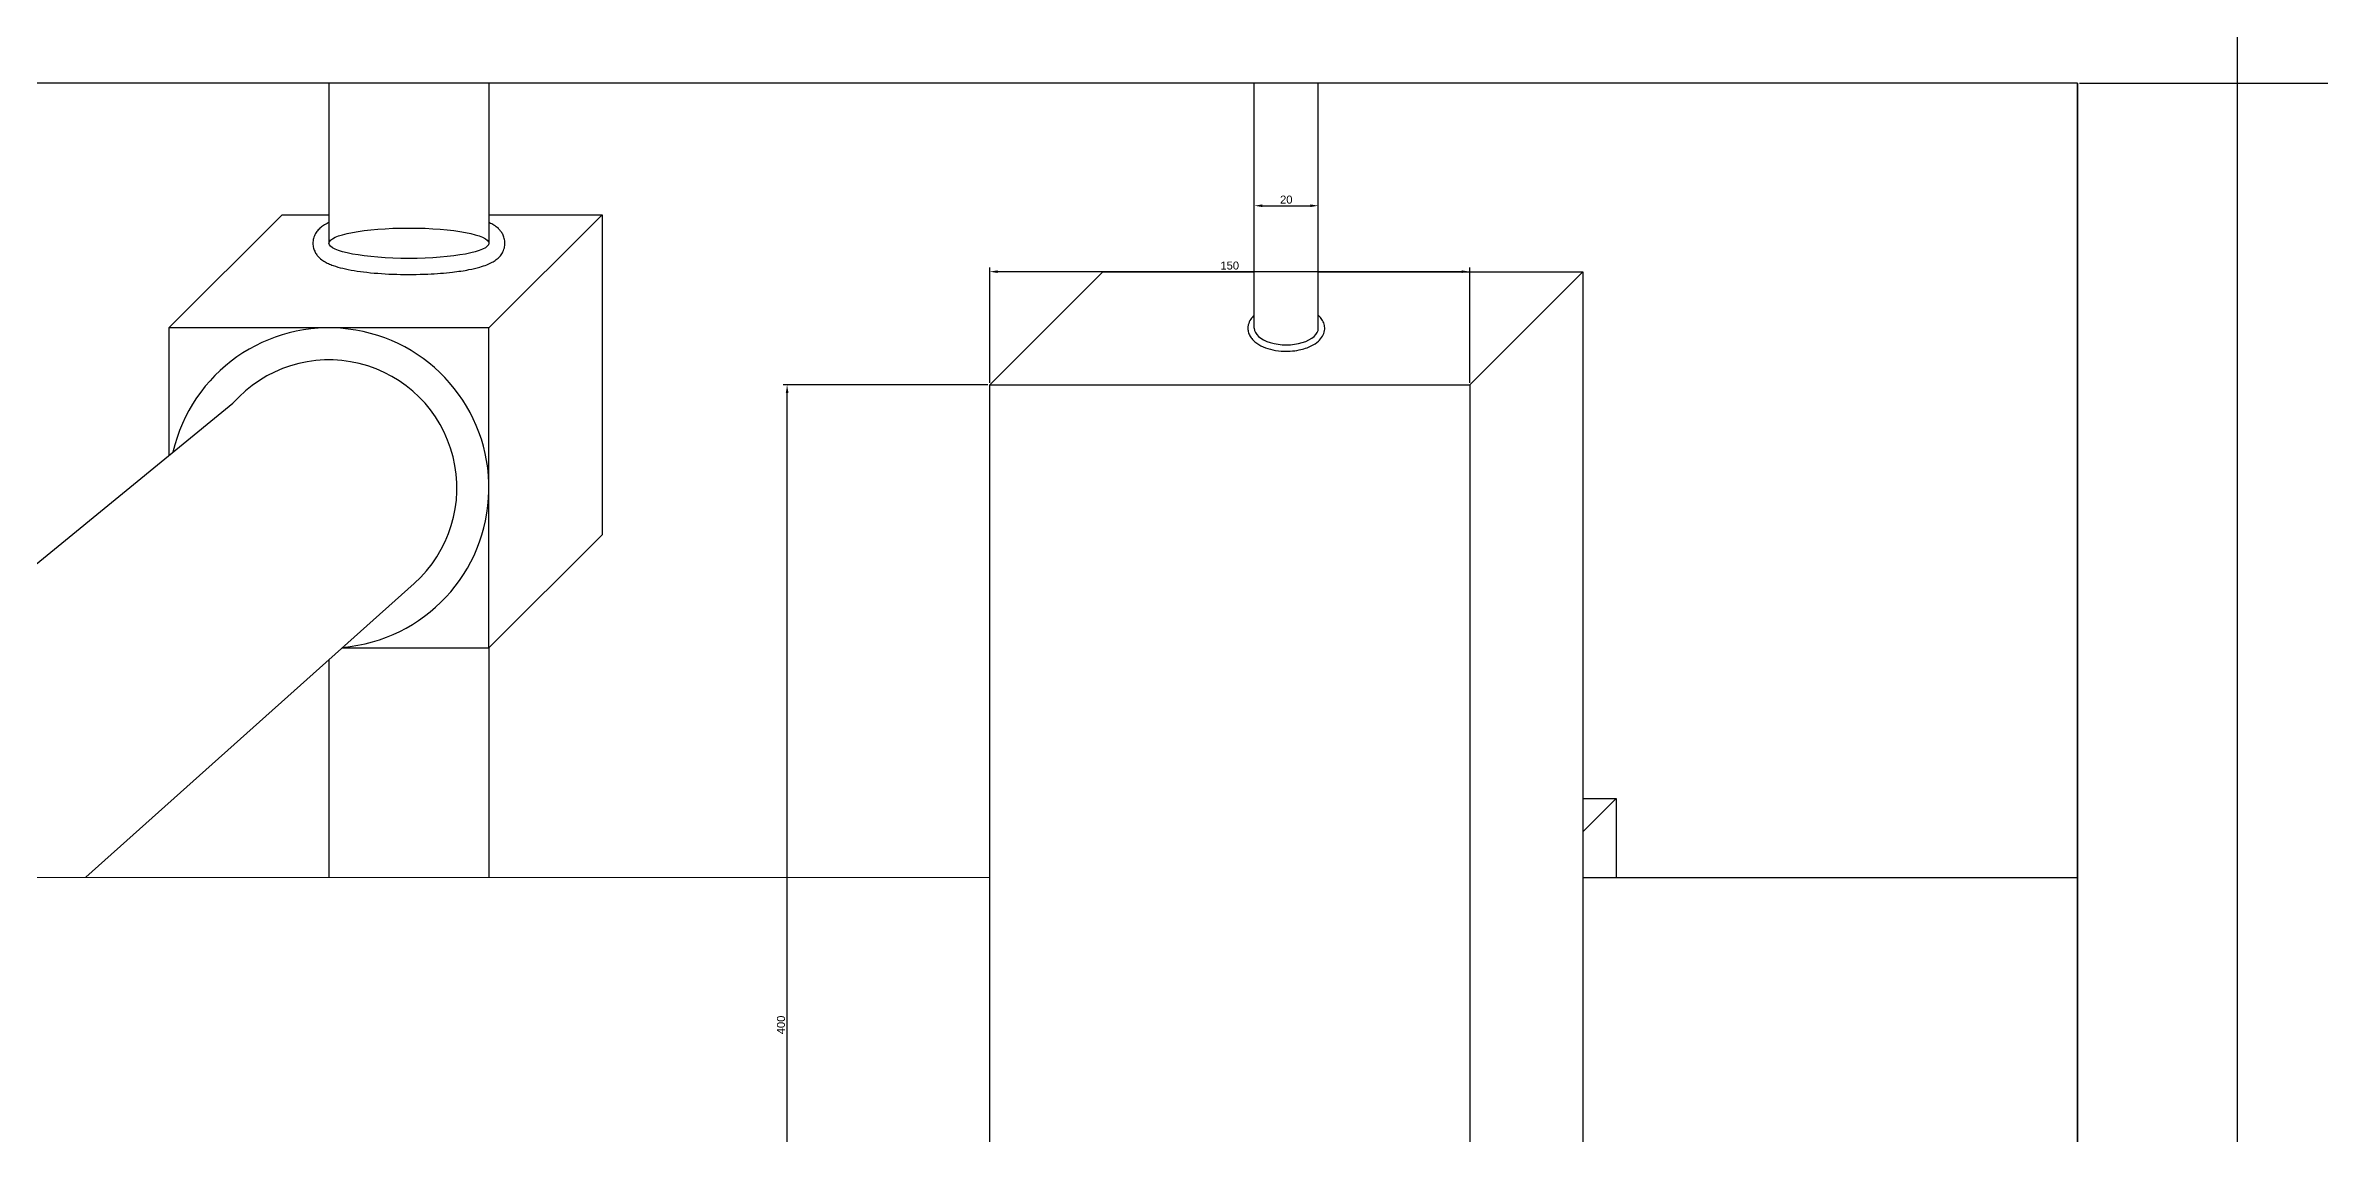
# Model space of a CAD drawing. Header units: millimetres. Extents: x 2208 to 8402, y 1291 to 9059.
# Drawn here: x 5872 to 6583, y 6702 to 7042 of the extents above; entities that cross this region are included whole.
import ezdxf

# ---------------------------------------------------------------- set-up
doc = ezdxf.new("R2010")
doc.units = ezdxf.units.MM
for name, color, linetype in [('BASE', 5, 'Continuous'), ('EXTRUDER', 3, 'Continuous'), ('PRINTER PARTY', 1, 'Continuous')]:
    doc.layers.add(name, color=color, linetype=linetype)
doc.layers.add('MOVING MOTOR', color=7, linetype='Continuous', true_color=0xfbe200)
doc.styles.get("Standard").update_dxf_attribs({"font": 'arial.ttf'})
doc.dimstyles.new('ISO-25', dxfattribs={"dimtxt": 2.5, "dimasz": 2.5, "dimexe": 1.25, "dimexo": 0.625, "dimtad": 1, "dimtxsty": 'Standard', "dimcen": 2.5, "dimadec": 0, "dimazin": 0, "dimtfac": 1, "dimtmove": 0, "dimatfit": 3, "dimfxl": 1, "dimarcsym": 0})

# ---------------------------------------------------------------- blocks, each defined once
blk = doc.blocks.new('*D13')
at = {"color": 0, "lineweight": -2, "transparency": 16777216}
for p, q in [((6557.71, 7080.41), (7285.29, 7080.41)), ((7284.04, 7077.91), (7284.04, 6082.91)), ((6557.71, 6080.41), (7285.29, 6080.41))]:
    blk.add_line(p, q, dxfattribs=at)
at = {"color": 0, "transparency": 16777216}
for points in [[(7283.62, 7077.91), (7284.45, 7077.91), (7284.04, 7080.41)], [(7283.62, 6082.91), (7284.45, 6082.91), (7284.04, 6080.41)]]:
    blk.add_solid(points, dxfattribs=at)
at = {"layer": 'Defpoints', "color": 0, "transparency": 16777216}
for p in [(6557.09, 7080.41), (6557.09, 6080.41), (7284.04, 6080.41)]:
    blk.add_point(p, dxfattribs=at)
at = {"color": 0, "transparency": 16777216, "insert": (7282.13, 6580.41), "char_height": 2.5, "attachment_point": 5, "rotation": 90}
blk.add_mtext('1000', dxfattribs=at)
blk = doc.blocks.new('*D14')
at = {"color": 0, "lineweight": -2, "transparency": 16777216}
for p, q in [((6507.71, 7030.41), (7178.28, 7030.41)), ((7177.03, 7027.91), (7177.03, 6139.98)), ((6507.71, 6137.48), (7178.28, 6137.48))]:
    blk.add_line(p, q, dxfattribs=at)
at = {"color": 0, "transparency": 16777216}
for points in [[(7176.61, 7027.91), (7177.45, 7027.91), (7177.03, 7030.41)], [(7176.61, 6139.98), (7177.45, 6139.98), (7177.03, 6137.48)]]:
    blk.add_solid(points, dxfattribs=at)
at = {"layer": 'Defpoints', "color": 0, "transparency": 16777216}
for p in [(6507.09, 7030.41), (6507.09, 6137.48), (7177.03, 6137.48)]:
    blk.add_point(p, dxfattribs=at)
at = {"color": 0, "transparency": 16777216, "insert": (7174.9, 6583.95), "char_height": 2.5, "attachment_point": 5, "rotation": 90}
blk.add_mtext('892,93', dxfattribs=at)
blk = doc.blocks.new('*D17')
at = {"color": 0, "lineweight": -2, "transparency": 16777216}
for p, q in [((6166.5, 6936.17), (6102.56, 6936.17)), ((6103.81, 6538.67), (6103.81, 6933.67)), ((6166.5, 6536.17), (6102.56, 6536.17))]:
    blk.add_line(p, q, dxfattribs=at)
at = {"color": 0, "transparency": 16777216}
for points in [[(6103.4, 6933.67), (6104.23, 6933.67), (6103.81, 6936.17)], [(6103.4, 6538.67), (6104.23, 6538.67), (6103.81, 6536.17)]]:
    blk.add_solid(points, dxfattribs=at)
at = {"layer": 'Defpoints', "color": 0, "transparency": 16777216}
for p in [(6103.81, 6936.17), (6167.12, 6936.17), (6167.12, 6536.17)]:
    blk.add_point(p, dxfattribs=at)
at = {"color": 0, "transparency": 16777216, "insert": (6101.91, 6736.17), "char_height": 2.5, "attachment_point": 5, "rotation": 90}
blk.add_mtext('400', dxfattribs=at)
blk = doc.blocks.new('*D18')
at = {"color": 0, "lineweight": -2, "transparency": 16777216}
for p, q in [((6167.12, 6936.8), (6167.12, 6972.78)), ((6169.62, 6971.53), (6314.62, 6971.53)), ((6317.12, 6936.8), (6317.12, 6972.78))]:
    blk.add_line(p, q, dxfattribs=at)
at = {"color": 0, "transparency": 16777216}
for points in [[(6169.62, 6971.95), (6169.62, 6971.11), (6167.12, 6971.53)], [(6314.62, 6971.95), (6314.62, 6971.11), (6317.12, 6971.53)]]:
    blk.add_solid(points, dxfattribs=at)
at = {"layer": 'Defpoints', "color": 0, "transparency": 16777216}
for p in [(6317.12, 6971.53), (6167.12, 6936.17), (6317.12, 6936.17)]:
    blk.add_point(p, dxfattribs=at)
at = {"color": 0, "transparency": 16777216, "insert": (6242.12, 6973.43), "char_height": 2.5, "attachment_point": 5}
blk.add_mtext('150', dxfattribs=at)
blk = doc.blocks.new('*D19')
at = {"color": 0, "lineweight": -2, "transparency": 16777216}
for p, q in [((6249.8, 6992.76), (6249.8, 6993.38)), ((6269.8, 6992.76), (6269.8, 6993.38)), ((6252.3, 6992.13), (6267.3, 6992.13))]:
    blk.add_line(p, q, dxfattribs=at)
at = {"color": 0, "transparency": 16777216}
for points in [[(6252.3, 6992.55), (6252.3, 6991.72), (6249.8, 6992.13)], [(6267.3, 6992.55), (6267.3, 6991.72), (6269.8, 6992.13)]]:
    blk.add_solid(points, dxfattribs=at)
at = {"layer": 'Defpoints', "color": 0, "transparency": 16777216}
for p in [(6249.8, 6992.13), (6269.8, 6992.13), (6269.8, 6992.13)]:
    blk.add_point(p, dxfattribs=at)
at = {"color": 0, "transparency": 16777216, "insert": (6259.8, 6994.03), "char_height": 2.5, "attachment_point": 5}
blk.add_mtext('20', dxfattribs=at)

msp = doc.modelspace()

# ---------------------------------------------------------------- linework, layer by layer
at = {"layer": 'BASE'}
msp.add_line((6507.087, 7030.412), (6507.087, 6585.768), dxfattribs=at)
for points in [[(6557.087, 6562.369), (6557.087, 7080.412), (5557.087, 7080.412), (5557.087, 6660.412)], [(6507.087, 6660.742), (6507.087, 7030.412), (5607.087, 7030.412), (5607.087, 6660.412)], [(5960.641, 7030.412), (5960.641, 6980.412)], [(6010.641, 7030.412), (6010.641, 6980.412)], [(5960.641, 6850.306), (5960.641, 6782.348)], [(6010.641, 6853.966), (6010.641, 6782.334)]]:
    msp.add_lwpolyline(points, dxfattribs=at)
at = {"layer": 'EXTRUDER'}
for p, q in [((6167.124, 6936.174), (6202.479, 6971.529)), ((6317.124, 6936.174), (6352.479, 6971.529))]:
    msp.add_line(p, q, dxfattribs=at)
for points in [[(6202.479, 6971.529), (6249.802, 6971.529)], [(6269.802, 6971.529), (6352.479, 6971.529), (6352.479, 6571.529)]]:
    msp.add_lwpolyline(points, dxfattribs=at)
msp.add_lwpolyline([(6167.124, 6936.174), (6317.124, 6936.174), (6317.124, 6536.174), (6167.124, 6536.174)], close=True, dxfattribs=at)
at = {"layer": 'MOVING MOTOR'}
for p, q in [((5910.641, 6953.966), (5945.996, 6989.321)), ((5945.996, 6989.321), (5960.641, 6989.321)), ((6010.641, 6953.966), (6045.996, 6989.321)), ((6010.641, 6989.321), (6045.996, 6989.321)), ((6045.996, 6989.321), (6045.996, 6889.321)), ((5910.641, 6953.966), (5910.641, 6914.064)), ((6010.641, 6953.966), (5910.641, 6953.966)), ((6010.641, 6853.966), (6010.641, 6953.966)), ((5777.688, 6805.313), (5930.641, 6930.423)), ((6045.996, 6889.321), (6010.641, 6853.966)), ((5987.304, 6874.148), (5884.668, 6782.369)), ((5964.733, 6853.966), (6010.641, 6853.966)), ((6352.479, 6796.529), (6362.835, 6806.885)), ((5832.627, 6782.384), (6167.124, 6782.291)), ((6352.479, 6782.239), (6507.087, 6782.196))]:
    msp.add_line(p, q, dxfattribs=at)
msp.add_lwpolyline([(6352.479, 6806.885), (6362.835, 6806.885), (6362.835, 6782.236)], dxfattribs=at)
for radius, start, end in [(50, 274.933718, 167.146386), (40, 311.803616, 138.590378)]:
    msp.add_arc((5960.641, 6903.966), radius, start, end, dxfattribs=at)
msp.add_ellipse((5985.641, 6980.412), major_axis=(-25, 0), ratio=0.190334, dxfattribs=at)
for points, knots in [([(5955.641, 6980.412), (5955.641, 6979.898), (5955.71, 6979.386), (5955.958, 6978.438), (5956.134, 6978.003), (5956.536, 6977.235), (5956.762, 6976.901), (5957.225, 6976.314), (5957.462, 6976.062), (5958.164, 6975.399), (5958.625, 6975.067), (5959.542, 6974.495), (5960, 6974.257), (5960.939, 6973.827), (5961.419, 6973.636), (5962.862, 6973.122), (5963.874, 6972.834), (5966.068, 6972.313), (5967.25, 6972.081), (5969.771, 6971.667), (5971.11, 6971.486), (5975.401, 6971.011), (5978.561, 6970.8), (5985.052, 6970.616), (5988.38, 6970.642), (5994.25, 6970.904), (5996.83, 6971.105), (6001.061, 6971.595), (6002.79, 6971.854), (6005.59, 6972.393), (6006.72, 6972.654), (6008.565, 6973.178), (6009.315, 6973.425), (6010.589, 6973.931), (6011.128, 6974.175), (6012.088, 6974.701), (6012.514, 6974.966), (6013.295, 6975.565), (6013.65, 6975.877), (6014.287, 6976.586), (6014.57, 6976.957), (6015.08, 6977.843), (6015.306, 6978.36), (6015.575, 6979.411), (6015.642, 6979.923), (6015.638, 6980.948), (6015.567, 6981.458), (6015.318, 6982.401), (6015.142, 6982.833), (6014.74, 6983.597), (6014.515, 6983.93), (6014.053, 6984.514), (6013.816, 6984.765), (6013.115, 6985.427), (6012.654, 6985.76), (6011.736, 6986.331), (6011.278, 6986.569), (6010.752, 6986.81), (6010.697, 6986.835), (6010.641, 6986.86)], [0, 0, 0, 0, 0.0497046, 0.0497046, 0.0994092, 0.0994092, 0.1491138, 0.1491138, 0.1988185, 0.1988185, 0.2962376, 0.2962376, 0.3936568, 0.3936568, 0.4910759, 0.4910759, 0.6752719, 0.6752719, 0.8594679, 0.8594679, 1.0436639, 1.0436639, 1.4225792, 1.4225792, 1.8014946, 1.8014946, 2.1175864, 2.1175864, 2.3623345, 2.3623345, 2.5506626, 2.5506626, 2.6946336, 2.6946336, 2.8073205, 2.8073205, 2.8980744, 2.8980744, 2.9721575, 2.9721575, 3.0324668, 3.0324668, 3.0927762, 3.0927762, 3.1423245, 3.1423245, 3.1918728, 3.1918728, 3.2414212, 3.2414212, 3.2909695, 3.2909695, 3.3405178, 3.3405178, 3.4379932, 3.4379932, 3.5354687, 3.5354687, 3.5470377, 3.5470377, 3.5470377, 3.5470377]), ([(5960.641, 6986.86), (5960.295, 6986.707), (5959.955, 6986.541), (5959.19, 6986.121), (5958.765, 6985.856), (5957.984, 6985.258), (5957.628, 6984.945), (5956.992, 6984.237), (5956.709, 6983.865), (5956.199, 6982.979), (5955.974, 6982.461), (5955.707, 6981.419), (5955.641, 6980.916), (5955.641, 6980.412)], [5.87774659, 5.87774659, 5.87774659, 5.87774659, 5.94915053, 5.94915053, 6.03986062, 6.03986062, 6.11390724, 6.11390724, 6.17418996, 6.17418996, 6.23447268, 6.23447268, 6.28318531, 6.28318531, 6.28318531, 6.28318531])]:
    msp.add_open_spline(points, degree=3, knots=knots, dxfattribs=at)
at = {"layer": 'PRINTER PARTY'}
for p, q in [((6249.802, 6953.852), (6249.802, 7030.412)), ((6269.802, 6953.852), (6269.802, 7030.412))]:
    msp.add_line(p, q, dxfattribs=at)
msp.add_ellipse((6259.802, 6953.852), major_axis=(-10, 0), ratio=0.5184389, start_param=0, end_param=3.1415927, dxfattribs=at)
for points, knots in [([(6247.802, 6953.852), (6247.802, 6953.376), (6247.875, 6952.902), (6248.152, 6952), (6248.353, 6951.574), (6248.85, 6950.784), (6249.146, 6950.42), (6250.14, 6949.412), (6250.946, 6948.854), (6252.752, 6947.926), (6253.756, 6947.556), (6255.895, 6947.002), (6257.029, 6946.818), (6260.075, 6946.584), (6262.022, 6946.696), (6265.194, 6947.336), (6266.479, 6947.755), (6268.458, 6948.739), (6269.222, 6949.24), (6270.35, 6950.279), (6270.768, 6950.775), (6271.42, 6951.887), (6271.652, 6952.505), (6271.829, 6953.684), (6271.816, 6954.231), (6271.611, 6955.285), (6271.419, 6955.789), (6270.906, 6956.715), (6270.585, 6957.139), (6270.085, 6957.664), (6269.946, 6957.799), (6269.802, 6957.929)], [0, 0, 0, 0, 0.1576582, 0.1576582, 0.3153163, 0.3153163, 0.4729745, 0.4729745, 0.7899493, 0.7899493, 1.1069242, 1.1069242, 1.4238991, 1.4238991, 1.9421234, 1.9421234, 2.3350633, 2.3350633, 2.6287929, 2.6287929, 2.8463522, 2.8463522, 3.0639114, 3.0639114, 3.2425866, 3.2425866, 3.4212617, 3.4212617, 3.5999368, 3.5999368, 3.6646826, 3.6646826, 3.6646826, 3.6646826]), ([(6249.802, 6957.929), (6249.372, 6957.542), (6248.991, 6957.114), (6248.327, 6956.113), (6248.062, 6955.526), (6247.842, 6954.558), (6247.802, 6954.205), (6247.802, 6953.852)], [5.76010177, 5.76010177, 5.76010177, 5.76010177, 5.95235072, 5.95235072, 6.16594062, 6.16594062, 6.28318531, 6.28318531, 6.28318531, 6.28318531])]:
    msp.add_open_spline(points, degree=3, knots=knots, dxfattribs=at)

# ---------------------------------------------------------------- dimensions: what is measured, and where the dimension line sits
for base, p1, p2, picture, middle in [((7284.036, 6080.412), (6557.087, 7080.412), (6557.087, 6080.412), '*D13', (7282.135, 6580.412)), ((7177.03, 6137.483), (6507.087, 7030.412), (6507.087, 6137.483), '*D14', (7174.902, 6583.948)), ((6103.813, 6936.174), (6167.124, 6536.174), (6167.124, 6936.174), '*D17', (6101.911, 6736.174))]:
    dim = msp.add_linear_dim(base=base, p1=p1, p2=p2, angle=90, dimstyle='ISO-25')
    dim.commit()
    dim.dimension.update_dxf_attribs({"geometry": picture, "text_midpoint": middle})
for base, p1, p2, picture, middle in [((6269.802, 6992.132), (6249.802, 6992.132), (6269.802, 6992.132), '*D19', (6259.802, 6994.033)), ((6317.124, 6971.529), (6167.124, 6936.174), (6317.124, 6936.174), '*D18', (6242.124, 6973.431))]:
    dim = msp.add_linear_dim(base=base, p1=p1, p2=p2, dimstyle='ISO-25')
    dim.commit()
    dim.dimension.update_dxf_attribs({"geometry": picture, "text_midpoint": middle})

doc.saveas('drawing.dxf')
